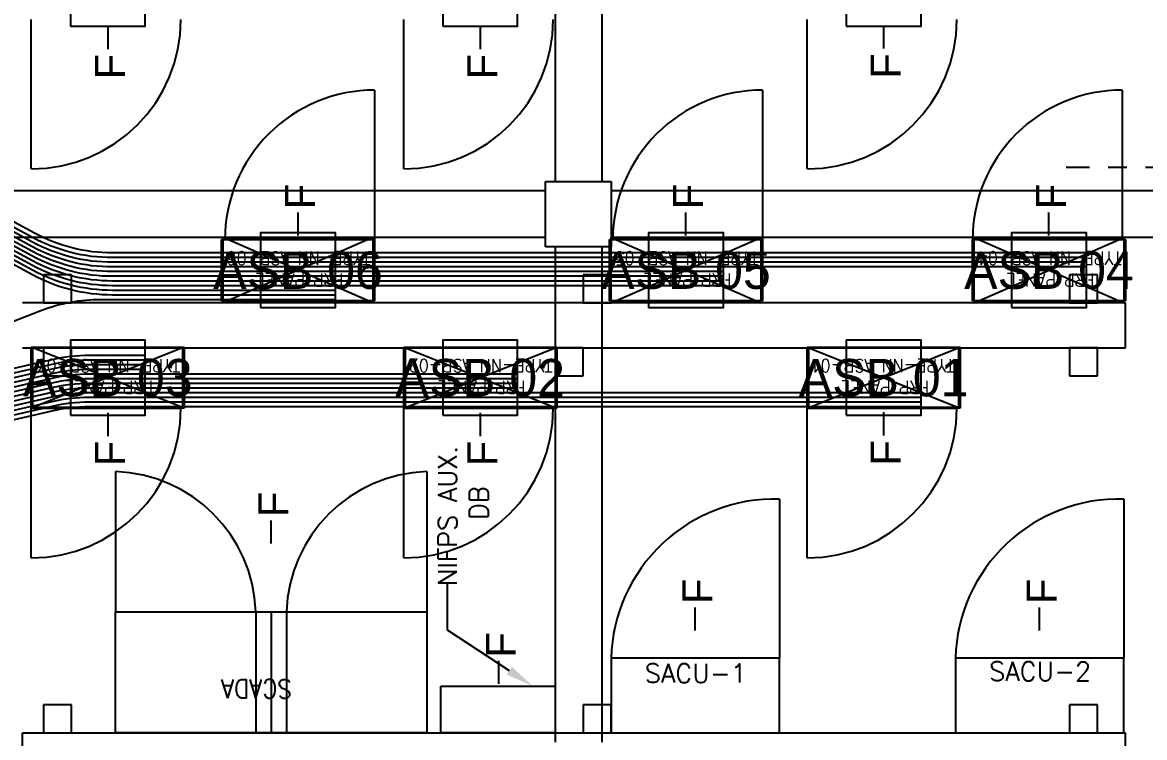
# Model space of a CAD drawing. Header units: metres. Extents: x 529982 to 530436, y 2674144 to 2674502.
# Drawn here: x 530199.18 to 530205.18, y 2674290.22 to 2674294.05 of the extents above; entities that cross this region are included whole.
import ezdxf
from ezdxf.enums import TextEntityAlignment as Align

# ---------------------------------------------------------------- set-up
doc = ezdxf.new("R2010")
doc.units = ezdxf.units.M
for name, pattern in [('CENTER', [2, 1.25, -0.25, 0.25, -0.25]), ('DASHED', [0.75, 0.5, -0.25]), ('HIDDEN', [0.375, 0.25, -0.125])]:
    doc.linetypes.add(name, pattern=pattern)
for name, color, linetype in [('1', 5, 'Continuous'), ('IDT', 7, 'Continuous'), ('LT Cable(AG) INV to LT Panel BL-15', 2, 'Continuous')]:
    doc.layers.add(name, color=color, linetype=linetype)
doc.styles.add('Arial', font='arial.ttf')
doc.styles.add('RomanS', font='romans.shx')
doc.styles.get("Standard").update_dxf_attribs({"font": 'Adani Regular.ttf'})

# ---------------------------------------------------------------- blocks, each defined once
blk = doc.blocks.new('ASB')
at = {"layer": '1', "color": 5}
blk.add_lwpolyline([(-0.2, -0.2), (0.2, -0.2), (0.2, 0.2), (-0.2, 0.2)], close=True, dxfattribs=at)
at = {"layer": '1', "color": 7}
blk.add_attdef('ID', text='', height=0.2, dxfattribs=at).set_placement((0, 0), align=Align.MIDDLE_CENTER)
blk = doc.blocks.new('IDT')
at = {"layer": 'IDT', "color": 8, "linetype": 'HIDDEN', "ltscale": 2.5}
for p, q in [((26.802, 15.2497), (26.802, 15.0097)), ((26.802, 12.9497), (26.802, 12.7097))]:
    blk.add_line(p, q, dxfattribs=at)
at = {"layer": 'IDT', "color": 8}
for p, q in [((32.6992, 15.2497), (32.6992, 15.0097)), ((29.602, 12.4101), (29.602, 15.0601)), ((29.852, 12.4101), (29.852, 15.0601)), ((32.6992, 15.0097), (26.802, 15.0097)), ((26.951, 15.0097), (26.951, 14.8597)), ((27.101, 15.0097), (26.951, 15.0097)), ((27.101, 14.8597), (27.101, 15.0097)), ((29.552, 15.0097), (29.552, 14.8597)), ((29.702, 15.0097), (29.552, 15.0097)), ((29.702, 14.8597), (29.702, 15.0097)), ((31.2873, 14.3618), (31.2873, 15.0097)), ((31.3698, 14.3618), (31.3698, 15.0097)), ((31.4523, 14.3618), (31.4523, 15.0097)), ((32.4369, 15.0097), (32.4369, 14.8597)), ((32.5869, 15.0097), (32.4369, 15.0097)), ((32.5869, 14.8597), (32.5869, 15.0097)), ((26.951, 14.8597), (27.101, 14.8597)), ((29.552, 14.8597), (29.702, 14.8597)), ((32.4369, 14.8597), (32.5869, 14.8597)), ((27.686, 13.2732), (28.504, 13.2732)), ((27.686, 12.9462), (27.686, 13.2732)), ((27.695, 12.9497), (27.695, 13.2697)), ((27.695, 13.2697), (28.495, 13.2697)), ((28.495, 13.2697), (27.695, 12.9497)), ((28.495, 12.9497), (27.695, 13.2697)), ((28.495, 13.2697), (28.495, 12.9497)), ((28.504, 13.2732), (28.504, 12.9462)), ((29.843, 13.2732), (30.661, 13.2732)), ((29.843, 12.9462), (29.843, 13.2732)), ((29.852, 12.9497), (29.852, 13.2697)), ((29.852, 13.2697), (30.652, 13.2697)), ((30.652, 13.2697), (29.852, 12.9497)), ((30.652, 12.9497), (29.852, 13.2697)), ((30.652, 13.2697), (30.652, 12.9497)), ((30.661, 13.2732), (30.661, 12.9462)), ((31.8339, 13.2732), (32.6519, 13.2732)), ((31.8339, 12.9462), (31.8339, 13.2732)), ((31.8429, 12.9497), (31.8429, 13.2697)), ((31.8429, 13.2697), (32.6429, 13.2697)), ((31.8429, 12.9497), (32.6429, 13.2697)), ((31.8429, 13.2697), (32.6429, 12.9497)), ((32.6429, 13.2697), (32.6429, 12.9497)), ((32.6519, 13.2732), (32.6519, 12.9462)), ((26.951, 13.0997), (26.951, 12.9497)), ((27.101, 13.0997), (26.951, 13.0997)), ((27.101, 12.9497), (27.101, 13.0997)), ((29.702, 13.0997), (29.702, 12.9497)), ((29.852, 13.0997), (29.702, 13.0997)), ((29.852, 12.9497), (29.852, 13.0997)), ((32.4369, 13.0997), (32.4369, 12.9497)), ((32.5869, 13.0997), (32.4369, 13.0997)), ((32.5869, 12.9497), (32.5869, 13.0997)), ((32.6992, 12.9497), (26.802, 12.9497)), ((26.951, 12.9497), (27.101, 12.9497)), ((28.504, 12.9462), (27.686, 12.9462)), ((28.495, 12.9497), (27.695, 12.9497)), ((29.702, 12.9497), (29.852, 12.9497)), ((30.661, 12.9462), (29.843, 12.9462)), ((30.652, 12.9497), (29.852, 12.9497)), ((32.6519, 12.9462), (31.8339, 12.9462)), ((32.6429, 12.9497), (31.8429, 12.9497)), ((32.4369, 12.9497), (32.5869, 12.9497)), ((26.802, 12.7097), (32.6992, 12.7097)), ((26.802, 12.6984), (27.62, 12.6984)), ((26.802, 12.3714), (26.802, 12.6984)), ((26.811, 12.3601), (26.811, 12.7097)), ((26.811, 12.7097), (27.611, 12.7097)), ((27.611, 12.7097), (26.811, 12.3601)), ((27.611, 12.3601), (26.811, 12.7097)), ((26.951, 12.7097), (26.951, 12.5597)), ((27.101, 12.7097), (26.951, 12.7097)), ((27.101, 12.5597), (27.101, 12.7097)), ((27.611, 12.7097), (27.611, 12.3601)), ((27.62, 12.6984), (27.62, 12.3714)), ((28.743, 12.6984), (29.561, 12.6984)), ((28.743, 12.3714), (28.743, 12.6984)), ((28.752, 12.3601), (28.752, 12.7097)), ((28.752, 12.7097), (29.552, 12.7097)), ((29.552, 12.7097), (28.752, 12.3601)), ((29.552, 12.3601), (28.752, 12.7097)), ((29.552, 12.7097), (29.552, 12.3601)), ((29.552, 12.7097), (29.552, 12.5597)), ((29.702, 12.7097), (29.552, 12.7097)), ((29.561, 12.6984), (29.561, 12.3714)), ((29.702, 12.5597), (29.702, 12.7097)), ((30.817, 12.6984), (31.635, 12.6984)), ((30.817, 12.3714), (30.817, 12.6984)), ((30.826, 12.3601), (30.826, 12.7097)), ((30.826, 12.7097), (31.626, 12.7097)), ((30.826, 12.3601), (31.626, 12.7097)), ((30.826, 12.7097), (31.626, 12.3601)), ((31.626, 12.7097), (31.626, 12.3601)), ((31.635, 12.6984), (31.635, 12.3714)), ((32.4369, 12.7097), (32.4369, 12.5597)), ((32.5869, 12.7097), (32.4369, 12.7097)), ((32.5869, 12.5597), (32.5869, 12.7097)), ((26.951, 12.5597), (27.101, 12.5597)), ((29.552, 12.5597), (29.702, 12.5597)), ((32.4369, 12.5597), (32.5869, 12.5597)), ((25.902, 12.3601), (29.552, 12.3601)), ((27.62, 12.3714), (26.802, 12.3714)), ((27.611, 12.3601), (26.811, 12.3601)), ((29.561, 12.3714), (28.743, 12.3714)), ((29.552, 12.3601), (28.752, 12.3601)), ((29.552, 12.0601), (29.552, 12.4101)), ((29.552, 12.4101), (29.902, 12.4101)), ((29.902, 12.4101), (29.902, 12.0601)), ((29.902, 12.3601), (33.552, 12.3601)), ((31.635, 12.3714), (30.817, 12.3714)), ((31.626, 12.3601), (30.826, 12.3601)), ((25.902, 12.1101), (29.552, 12.1101)), ((29.902, 12.0601), (29.552, 12.0601)), ((29.602, 9.4101), (29.602, 12.0601)), ((29.852, 9.4101), (29.852, 12.0601)), ((29.902, 12.1101), (33.552, 12.1101))]:
    blk.add_line(p, q, dxfattribs=at)
at = {"layer": 'IDT', "color": 7}
for p, q in [((27.711, 15.0097), (26.811, 15.0097)), ((26.811, 15.0097), (26.811, 14.6097)), ((27.711, 14.6097), (27.711, 15.0097)), ((29.552, 15.0097), (28.652, 15.0097)), ((28.652, 15.0097), (28.652, 14.6097)), ((29.552, 14.6097), (29.552, 15.0097)), ((29.852, 15.0097), (30.462, 15.0097)), ((29.852, 14.7597), (29.852, 15.0097)), ((30.462, 15.0097), (30.462, 14.7597)), ((30.5375, 15.0097), (32.202, 15.0097)), ((30.5375, 14.3618), (30.5375, 15.0097)), ((32.202, 15.0097), (32.202, 14.3618)), ((30.462, 14.7597), (29.852, 14.7597)), ((30.1529, 14.748), (30.1529, 14.6969)), ((30.1529, 14.6969), (30.1529, 14.6243)), ((26.811, 14.6097), (27.711, 14.6097)), ((28.652, 14.6097), (29.552, 14.6097)), ((27.261, 14.4621), (27.261, 14.4109)), ((29.102, 14.4621), (29.102, 14.4109)), ((27.261, 14.4109), (27.261, 14.3384)), ((29.102, 14.4109), (29.102, 14.3384)), ((32.202, 14.3618), (30.5375, 14.3618)), ((31.3698, 13.9969), (31.3698, 13.9457)), ((31.3698, 13.9457), (31.3698, 13.8732)), ((28.095, 13.3458), (28.095, 13.4183)), ((30.252, 13.3493), (30.252, 13.4218)), ((32.2429, 13.3493), (32.2429, 13.4218)), ((28.095, 13.2947), (28.095, 13.3458)), ((30.252, 13.2982), (30.252, 13.3493)), ((32.2429, 13.2982), (32.2429, 13.3493)), ((27.686, 13.2732), (28.504, 13.2732)), ((27.686, 12.9462), (27.686, 13.2732)), ((28.504, 13.2732), (28.504, 12.9462)), ((29.843, 13.2732), (30.661, 13.2732)), ((29.843, 12.9462), (29.843, 13.2732)), ((30.661, 13.2732), (30.661, 12.9462)), ((31.8339, 13.2732), (32.6519, 13.2732)), ((31.8339, 12.9462), (31.8339, 13.2732)), ((32.6519, 13.2732), (32.6519, 12.9462)), ((28.504, 12.9462), (27.686, 12.9462)), ((30.661, 12.9462), (29.843, 12.9462)), ((32.6519, 12.9462), (31.8339, 12.9462)), ((26.802, 12.6984), (27.62, 12.6984)), ((26.802, 12.3714), (26.802, 12.6984)), ((27.62, 12.6984), (27.62, 12.3714)), ((28.743, 12.6984), (29.561, 12.6984)), ((28.743, 12.3714), (28.743, 12.6984)), ((29.561, 12.6984), (29.561, 12.3714)), ((30.817, 12.6984), (31.635, 12.6984)), ((30.817, 12.3714), (30.817, 12.6984)), ((31.635, 12.6984), (31.635, 12.3714)), ((27.62, 12.3714), (26.802, 12.3714)), ((29.561, 12.3714), (28.743, 12.3714)), ((31.635, 12.3714), (30.817, 12.3714)), ((27.211, 12.3497), (27.211, 12.2985)), ((27.211, 12.2985), (27.211, 12.226)), ((29.152, 12.3497), (29.152, 12.2985)), ((29.152, 12.2985), (29.152, 12.226)), ((31.226, 12.3497), (31.226, 12.2985)), ((31.226, 12.2985), (31.226, 12.226)), ((28.095, 11.2767), (28.095, 11.3492)), ((30.252, 11.2802), (30.252, 11.3527)), ((32.2429, 11.2802), (32.2429, 11.3527)), ((30.252, 11.229), (30.252, 11.2802)), ((32.2429, 11.229), (32.2429, 11.2802)), ((28.095, 11.2255), (28.095, 11.2767))]:
    blk.add_line(p, q, dxfattribs=at)
at = {"layer": 'IDT', "color": 8, "linetype": 'ByBlock', "lineweight": -2, "ltscale": 0.1}
for p, q in [((30.096, 14.6774), (30.426, 14.4611)), ((30.426, 14.4611), (30.426, 14.2072))]:
    blk.add_line(p, q, dxfattribs=at)
at = {"layer": 'IDT', "color": 8, "linetype": 'DASHED', "ltscale": 5}
for p, q in [((26.811, 13.7589), (26.811, 14.6097)), ((26.811, 14.6097), (27.711, 14.6097)), ((28.652, 13.7589), (28.652, 14.6097)), ((28.652, 14.6097), (29.552, 14.6097)), ((30.5375, 13.6118), (30.5375, 14.3618)), ((32.202, 13.6118), (32.202, 14.3618)), ((28.504, 14.0732), (28.504, 13.2732)), ((30.661, 14.0732), (30.661, 13.2732)), ((32.6519, 14.0732), (32.6519, 13.2732)), ((30.5375, 13.6118), (30.5375, 13.6118)), ((32.202, 13.6118), (32.202, 13.6118)), ((28.4602, 13.2732), (27.704, 13.2732)), ((28.504, 13.2732), (28.4602, 13.2732)), ((30.6172, 13.2732), (29.861, 13.2732)), ((30.661, 13.2732), (30.6172, 13.2732)), ((32.6081, 13.2732), (31.8519, 13.2732)), ((32.6519, 13.2732), (32.6081, 13.2732)), ((26.82, 11.5714), (26.82, 12.3714)), ((26.82, 12.3714), (26.8639, 12.3714)), ((26.8639, 12.3714), (27.62, 12.3714)), ((28.743, 11.5714), (28.743, 12.3714)), ((28.743, 12.3714), (28.7869, 12.3714)), ((28.7869, 12.3714), (29.543, 12.3714)), ((30.817, 11.5714), (30.817, 12.3714)), ((30.817, 12.3714), (30.8609, 12.3714)), ((30.8609, 12.3714), (31.617, 12.3714)), ((28.504, 11.9932), (28.504, 11.1932)), ((30.661, 11.9932), (30.661, 11.1932)), ((32.6519, 11.9932), (32.6519, 11.1932))]:
    blk.add_line(p, q, dxfattribs=at)
at = {"layer": 'IDT', "color": 8, "linetype": 'CENTER', "ltscale": 0.1}
blk.add_line((12.5447, 11.9854), (27.1642, 11.9854), dxfattribs=at)
at = {"layer": 'IDT', "color": 8, "linetype": 'DASHED', "ltscale": 5}
for centre, radius, start, end in [((26.8361, 14.6339), 0.8753, 268.36148, 358.41918), ((28.6771, 14.6339), 0.8753, 268.36148, 358.41918), ((30.512, 14.3876), 0.7761, 271.87815, 358.10123), ((29.6994, 14.7411), 1.4413, 344.74337, 344.78968), ((32.2275, 14.3876), 0.7761, 181.89877, 268.12185), ((28.504, 13.2732), 0.8, 90, 180), ((30.661, 13.2732), 0.8, 90, 180), ((32.6519, 13.2732), 0.8, 90, 180), ((26.82, 12.3714), 0.8, 270, 0), ((28.743, 12.3714), 0.8, 270, 0), ((30.817, 12.3714), 0.8, 270, 0), ((28.504, 11.1932), 0.8, 90, 180), ((30.661, 11.1932), 0.8, 90, 180), ((32.6519, 11.1932), 0.8, 90, 180)]:
    blk.add_arc(centre, radius, start, end, dxfattribs=at)
at = {"layer": 'IDT', "color": 8, "ltscale": 0.1}
blk.add_solid([(30.0823, 14.6565), (29.9705, 14.7597), (30.1097, 14.6983)], dxfattribs=at)
at = {"layer": 'IDT', "color": 7, "style": 'RomanS', "width": 0.9}
for s, height, p in [('SCADA', 0.1, (31.2586, 14.724)), ('FRP PANEL', 0.07, (27.8518, 13.1269)), ('FRP PANEL', 0.07, (30.0088, 13.1269)), ('FRP PANEL', 0.07, (31.9997, 13.1269)), ('TYPE-NN ASB-01', 0.07, (27.7167, 13.0102)), ('TYPE-NN ASB-02', 0.07, (29.8647, 13.0102)), ('TYPE-NN ASB-03', 0.07, (31.8556, 13.0102)), ('FRP PANEL', 0.07, (26.9678, 12.5521)), ('FRP PANEL', 0.07, (28.9088, 12.5521)), ('FRP PANEL', 0.07, (30.9828, 12.5521)), ('TYPE-NN ASB-04', 0.07, (26.8222, 12.4354)), ('TYPE-NN ASB-05', 0.07, (28.7647, 12.4354)), ('TYPE-NN ASB-06', 0.07, (30.8387, 12.4354))]:
    blk.add_text(s, height=height, dxfattribs=at).set_placement(p)
at = {"layer": 'IDT', "color": 7, "ltscale": 0.1, "style": 'RomanS'}
for s, p in [('SACU-2', (27.5305, 14.7306)), ('SACU-1', (29.3715, 14.7409))]:
    blk.add_text(s, height=0.1, rotation=180, dxfattribs=at).set_placement(p)
at = {"layer": 'IDT', "color": 7, "style": 'Arial'}
for p in [(30.0617, 14.6072), (27.1698, 14.3212), (29.0108, 14.3212), (31.2786, 13.856), (28.0038, 13.5801), (30.1608, 13.5836), (32.1517, 13.5836), (27.1198, 12.2089), (29.0608, 12.2089), (31.1348, 12.2089), (28.0038, 11.511), (30.1608, 11.5145), (32.1517, 11.5145)]:
    blk.add_text('F', height=0.16, rotation=270, dxfattribs=at).set_placement(p)
at = {"layer": 'IDT', "color": 8, "style": 'RomanS'}
for s, p in [('NIFPS AUX.', (30.376, 14.2243)), (' DB', (30.2093, 13.9386))]:
    blk.add_text(s, height=0.1, rotation=270, dxfattribs=at).set_placement(p)

msp = doc.modelspace()

# ---------------------------------------------------------------- linework, layer by layer
at = {"layer": 'LT Cable(AG) INV to LT Panel BL-15'}
for points in [[(530204.8683, 2674292.8163), (530199.6615, 2674292.8163, -0.124685), (530199.2449, 2674292.9218), (530197.8772, 2674293.6622, 0.124685), (530197.4487, 2674293.7707), (530190.8333, 2674293.7707, 0.414214), (530189.9333, 2674292.8707), (530189.9333, 2674271.2157, 0.005867), (530189.9335, 2674271.1945), (530189.973, 2674269.5114, -0.005867), (530189.9733, 2674269.4902), (530189.9733, 2674262.4372, -0.414214), (530189.0733, 2674261.5372), (530146.9336, 2674261.5372, -0.414214), (530146.0336, 2674262.4372), (530146.0336, 2674262.6898)], [(530204.8683, 2674292.7913), (530199.6615, 2674292.7913, -0.124685), (530199.233, 2674292.8998), (530197.8709, 2674293.6372, 0.124685), (530197.4424, 2674293.7457), (530190.8583, 2674293.7457, 0.414214), (530189.9583, 2674292.8457), (530189.9583, 2674271.216, 0.005867), (530189.9585, 2674271.1948), (530189.998, 2674269.5117, -0.005867), (530189.9983, 2674269.4905), (530189.9983, 2674262.4122, -0.414214), (530189.0983, 2674261.5122), (530049.7576, 2674261.5122, -0.414214), (530048.8576, 2674262.4122), (530048.8576, 2674262.6898)], [(530204.8683, 2674292.7663), (530199.6615, 2674292.7663, -0.124685), (530199.233, 2674292.8748), (530197.8709, 2674293.6122, 0.124685), (530197.4424, 2674293.7207), (530190.8833, 2674293.7207, 0.414214), (530189.9833, 2674292.8207), (530189.9833, 2674271.2163, 0.005867), (530189.9835, 2674271.1951), (530190.023, 2674269.512, -0.005867), (530190.0233, 2674269.4908), (530190.0233, 2674232.3872, -0.414214), (530189.1233, 2674231.4872), (530146.9336, 2674231.4872, -0.414214), (530146.0336, 2674232.3872), (530146.0336, 2674232.6898)], [(530204.8683, 2674292.7413), (530199.6615, 2674292.7413, -0.124685), (530199.233, 2674292.8498), (530197.8709, 2674293.5872, 0.124685), (530197.4424, 2674293.6957), (530190.9083, 2674293.6957, 0.414214), (530190.0083, 2674292.7957), (530190.0083, 2674271.2165, 0.005867), (530190.0085, 2674271.1954), (530190.048, 2674269.5122, -0.005867), (530190.0483, 2674269.4911), (530190.0483, 2674232.3622, -0.414214), (530189.1483, 2674231.4622), (530049.7576, 2674231.4622, -0.414214), (530048.8576, 2674232.3622), (530048.8576, 2674232.6898)], [(530202.9273, 2674292.6913), (530199.6615, 2674292.6913, -0.124685), (530199.233, 2674292.7998), (530197.8709, 2674293.5372, 0.124685), (530197.4424, 2674293.6457), (530190.9583, 2674293.6457, 0.414214), (530190.0583, 2674292.7457), (530190.0583, 2674271.2171, 0.005867), (530190.0585, 2674271.196), (530190.098, 2674269.5128, -0.005867), (530190.0983, 2674269.4917), (530190.0983, 2674209.8122, -0.414214), (530189.1983, 2674208.9122), (530049.7576, 2674208.9122, -0.414214), (530048.8576, 2674209.8122), (530048.8576, 2674210.1898)], [(530202.9273, 2674292.7163), (530199.6615, 2674292.7163, -0.124685), (530199.233, 2674292.8248), (530197.8709, 2674293.5622, 0.124685), (530197.4424, 2674293.6707), (530190.9333, 2674293.6707, 0.414214), (530190.0333, 2674292.7707), (530190.0333, 2674271.2168, 0.005867), (530190.0335, 2674271.1957), (530190.073, 2674269.5125, -0.005867), (530190.0733, 2674269.4914), (530190.0733, 2674209.8372, -0.414214), (530189.1733, 2674208.9372), (530146.9336, 2674208.9372, -0.414214), (530146.0336, 2674209.8372), (530146.0336, 2674210.1898)], [(530202.9273, 2674292.6413), (530199.6615, 2674292.6413, -0.124685), (530199.233, 2674292.7498), (530197.8709, 2674293.4872, 0.124685), (530197.4424, 2674293.5957), (530191.0083, 2674293.5957, 0.414214), (530190.1083, 2674292.6957), (530190.1083, 2674271.2177, 0.005867), (530190.1085, 2674271.1966), (530190.148, 2674269.5134, -0.005867), (530190.1483, 2674269.4923), (530190.1483, 2674179.7622, -0.414214), (530189.2483, 2674178.8622), (530049.7576, 2674178.8622, -0.414214), (530048.8576, 2674179.7622), (530048.8576, 2674180.1898)], [(530202.9273, 2674292.6663), (530199.6615, 2674292.6663, -0.124685), (530199.233, 2674292.7748), (530197.8709, 2674293.5122, 0.124685), (530197.4424, 2674293.6207), (530190.9833, 2674293.6207, 0.414214), (530190.0833, 2674292.7207), (530190.0833, 2674271.2174, 0.005867), (530190.0835, 2674271.1963), (530190.123, 2674269.5131, -0.005867), (530190.1233, 2674269.492), (530190.1233, 2674179.7872, -0.414214), (530189.2233, 2674178.8872), (530146.9336, 2674178.8872, -0.414214), (530146.0336, 2674179.7872), (530146.0336, 2674180.1898)], [(530200.8533, 2674292.5913), (530199.6615, 2674292.5913, -0.124685), (530199.233, 2674292.6998), (530197.8709, 2674293.4372, 0.124685), (530197.4424, 2674293.5457), (530191.0583, 2674293.5457, 0.414214), (530190.1583, 2674292.6457), (530190.1583, 2674271.2183, 0.005867), (530190.1585, 2674271.1972), (530190.198, 2674269.514, -0.005867), (530190.1983, 2674269.4929), (530190.1983, 2674157.2122, -0.414214), (530189.2983, 2674156.3122), (530049.7576, 2674156.3122, -0.414214), (530048.8576, 2674157.2122), (530048.8576, 2674157.6898)], [(530200.8533, 2674292.6163), (530199.6615, 2674292.6163, -0.124685), (530199.233, 2674292.7248), (530197.8709, 2674293.4622, 0.124685), (530197.4424, 2674293.5707), (530191.0333, 2674293.5707, 0.414214), (530190.1333, 2674292.6707), (530190.1333, 2674271.218, 0.005867), (530190.1335, 2674271.1969), (530190.173, 2674269.5137, -0.005867), (530190.1733, 2674269.4926), (530190.1733, 2674157.2372, -0.414214), (530189.2733, 2674156.3372), (530146.9336, 2674156.3372, -0.414214), (530146.0336, 2674157.2372), (530146.0336, 2674157.6898)], [(530200.8533, 2674292.5663), (530199.6002, 2674292.5663, 0.091796), (530199.2779, 2674292.5066), (530197.8144, 2674291.9454, -0.091796), (530197.4921, 2674291.8857), (530193.6458, 2674291.8857, 0.414214), (530192.7458, 2674290.9857), (530192.7458, 2674271.2014, 0.016402), (530192.7477, 2674271.1424), (530192.8538, 2674269.5269, -0.016402), (530192.8558, 2674269.4679), (530192.8558, 2674157.1997, 0.414214), (530193.7558, 2674156.2997), (530368.501, 2674156.2997, 0.414214), (530369.401, 2674157.1997), (530369.401, 2674157.6898)]]:
    msp.add_lwpolyline(points, format="xyb", dxfattribs=at)
at = {"layer": 'LT Cable(AG) INV to LT Panel BL-15', "color": 5}
for points in [[(530199.8364, 2674292.2678), (530199.5383, 2674292.2678, 0.056466), (530199.337, 2674292.245), (530197.7621, 2674291.8835, -0.056466), (530197.5607, 2674291.8607), (530193.6708, 2674291.8607, 0.414214), (530192.7708, 2674290.9607), (530192.7708, 2674271.2022, 0.016402), (530192.7727, 2674271.1432), (530192.8788, 2674269.5278, -0.016402), (530192.8808, 2674269.4688), (530192.8808, 2674157.2247, 0.414214), (530193.7808, 2674156.3247), (530271.325, 2674156.3247, 0.414214), (530272.225, 2674157.2247), (530272.225, 2674157.6898)], [(530199.8364, 2674292.2428), (530199.5383, 2674292.2428, 0.056466), (530199.337, 2674292.22), (530197.7621, 2674291.8585, -0.056466), (530197.5607, 2674291.8357), (530193.6958, 2674291.8357, 0.414214), (530192.7958, 2674290.9357), (530192.7958, 2674271.2031, 0.016402), (530192.7977, 2674271.1441), (530192.9038, 2674269.5286, -0.016402), (530192.9058, 2674269.4696), (530192.9058, 2674157.2497, 0.414214), (530193.8058, 2674156.3497), (530206.541, 2674156.3497, 0.414214), (530207.441, 2674157.2497), (530207.441, 2674157.6898)], [(530199.8364, 2674292.2178), (530199.5383, 2674292.2178, 0.056466), (530199.337, 2674292.195), (530197.7621, 2674291.8335, -0.056466), (530197.5607, 2674291.8107), (530193.7208, 2674291.8107, 0.414214), (530192.8208, 2674290.9107), (530192.8208, 2674271.2039, 0.016402), (530192.8227, 2674271.1449), (530192.9288, 2674269.5294, -0.016402), (530192.9308, 2674269.4704), (530192.9308, 2674179.7747, 0.414214), (530193.8308, 2674178.8747), (530368.501, 2674178.8747, 0.414214), (530369.401, 2674179.7747), (530369.401, 2674180.1898)], [(530199.8364, 2674292.1928), (530199.5383, 2674292.1928, 0.056466), (530199.337, 2674292.17), (530197.7621, 2674291.8085, -0.056466), (530197.5607, 2674291.7857), (530193.7458, 2674291.7857, 0.414214), (530192.8458, 2674290.8857), (530192.8458, 2674271.2047, 0.016402), (530192.8477, 2674271.1457), (530192.9538, 2674269.5302, -0.016402), (530192.9558, 2674269.4712), (530192.9558, 2674179.7997, 0.414214), (530193.8558, 2674178.8997), (530271.325, 2674178.8997, 0.414214), (530272.225, 2674179.7997), (530272.225, 2674180.1898)], [(530201.8273, 2674292.1678), (530199.5383, 2674292.1678, 0.056466), (530199.337, 2674292.145), (530197.7621, 2674291.7835, -0.056466), (530197.5607, 2674291.7607), (530193.7708, 2674291.7607, 0.414214), (530192.8708, 2674290.8607), (530192.8708, 2674271.2055, 0.016402), (530192.8727, 2674271.1465), (530192.9788, 2674269.531, -0.016402), (530192.9808, 2674269.472), (530192.9808, 2674209.8247, 0.414214), (530193.8808, 2674208.9247), (530368.501, 2674208.9247, 0.414214), (530369.401, 2674209.8247), (530369.401, 2674210.1898)], [(530201.8273, 2674292.1428), (530199.5383, 2674292.1428, 0.056466), (530199.337, 2674292.12), (530197.7621, 2674291.7585, -0.056466), (530197.5607, 2674291.7357), (530193.7958, 2674291.7357, 0.414214), (530192.8958, 2674290.8357), (530192.8958, 2674271.2063, 0.016402), (530192.8977, 2674271.1473), (530193.0038, 2674269.5319, -0.016402), (530193.0058, 2674269.4729), (530193.0058, 2674209.8497, 0.414214), (530193.9058, 2674208.9497), (530271.325, 2674208.9497, 0.414214), (530272.225, 2674209.8497), (530272.225, 2674210.1898)], [(530201.8273, 2674292.1178), (530199.5383, 2674292.1178, 0.056466), (530199.337, 2674292.095), (530197.7621, 2674291.7335, -0.056466), (530197.5607, 2674291.7107), (530193.8208, 2674291.7107, 0.414214), (530192.9208, 2674290.8107), (530192.9208, 2674271.2072, 0.016402), (530192.9227, 2674271.1482), (530193.0288, 2674269.5327, -0.016402), (530193.0308, 2674269.4737), (530193.0308, 2674209.8747, 0.414214), (530193.9308, 2674208.9747), (530206.541, 2674208.9747, 0.414214), (530207.441, 2674209.8747), (530207.441, 2674210.1898)], [(530201.8273, 2674292.0928), (530199.5383, 2674292.0928, 0.056466), (530199.337, 2674292.07), (530197.7621, 2674291.7085, -0.056466), (530197.5607, 2674291.6857), (530193.8458, 2674291.6857, 0.414214), (530192.9458, 2674290.7857), (530192.9458, 2674271.208, 0.016402), (530192.9477, 2674271.149), (530193.0538, 2674269.5335, -0.016402), (530193.0558, 2674269.4745), (530193.0558, 2674232.3997, 0.414214), (530193.9558, 2674231.4997), (530368.501, 2674231.4997, 0.414214), (530369.401, 2674232.3997), (530369.401, 2674232.6898)], [(530203.9843, 2674292.0678), (530199.5383, 2674292.0678, 0.056466), (530199.337, 2674292.045), (530197.7621, 2674291.6835, -0.056466), (530197.5607, 2674291.6607), (530193.8708, 2674291.6607, 0.414214), (530192.9708, 2674290.7607), (530192.9708, 2674271.2088, 0.016402), (530192.9727, 2674271.1498), (530193.0788, 2674269.5343, -0.016402), (530193.0808, 2674269.4753), (530193.0808, 2674232.4247, 0.414214), (530193.9808, 2674231.5247), (530271.325, 2674231.5247, 0.414214), (530272.225, 2674232.4247), (530272.225, 2674232.6898)], [(530203.9843, 2674292.0428), (530199.5383, 2674292.0428, 0.056466), (530199.337, 2674292.02), (530197.7621, 2674291.6585, -0.056466), (530197.5607, 2674291.6357), (530193.8958, 2674291.6357, 0.414214), (530192.9958, 2674290.7357), (530192.9958, 2674271.2096, 0.016402), (530192.9977, 2674271.1506), (530193.1038, 2674269.5351, -0.016402), (530193.1058, 2674269.4761), (530193.1058, 2674262.4497, 0.414214), (530194.0058, 2674261.5497), (530368.501, 2674261.5497, 0.414214), (530369.401, 2674262.4497), (530369.401, 2674262.6898)], [(530203.9843, 2674292.0178), (530199.5383, 2674292.0178, 0.056466), (530199.337, 2674291.995), (530197.7621, 2674291.6335, -0.056466), (530197.5607, 2674291.6107), (530193.9208, 2674291.6107, 0.414214), (530193.0208, 2674290.7107), (530193.0208, 2674271.2104, 0.016402), (530193.0227, 2674271.1514), (530193.1288, 2674269.536, -0.016402), (530193.1308, 2674269.477), (530193.1308, 2674262.4747, 0.414214), (530194.0308, 2674261.5747), (530271.325, 2674261.5747, 0.414214), (530272.225, 2674262.4747), (530272.225, 2674262.6898)], [(530203.9843, 2674291.9928), (530199.5383, 2674291.9928, 0.056466), (530199.337, 2674291.97), (530197.7621, 2674291.6085, -0.056466), (530197.5607, 2674291.5857), (530193.9458, 2674291.5857, 0.414214), (530193.0458, 2674290.6857), (530193.0458, 2674271.2113, 0.016402), (530193.0477, 2674271.1523), (530193.1538, 2674269.5368, -0.016402), (530193.1558, 2674269.4778), (530193.1558, 2674262.4997, 0.414214), (530194.0558, 2674261.5997), (530206.541, 2674261.5997, 0.414214), (530207.441, 2674262.4997), (530207.441, 2674262.6898)]]:
    msp.add_lwpolyline(points, format="xyb", dxfattribs=at)

# ---------------------------------------------------------------- block references
at = {"layer": '1'}
for p, values in [((530199.6364, 2674294.2292), {'ID': 'ASB 09'}), ((530201.6273, 2674294.2292), {'ID': 'ASB 08'}), ((530203.7843, 2674294.2292), {'ID': 'ASB 07'}), ((530200.6533, 2674292.7239), {'ID': 'ASB 06'}), ((530202.7273, 2674292.724), {'ID': 'ASB 05'}), ((530204.6683, 2674292.724), {'ID': 'ASB 04'}), ((530199.6364, 2674292.1492), {'ID': 'ASB 03'}), ((530201.6273, 2674292.1492), {'ID': 'ASB 02'}), ((530203.7843, 2674292.1492), {'ID': 'ASB 01'})]:
    msp.add_blockref('ASB', p, dxfattribs=at).add_auto_attribs(values)
at = {"layer": 'IDT', "color": 8, "rotation": 180}
msp.add_blockref('IDT', (530231.8793, 2674305.2589), dxfattribs=at)

doc.saveas('drawing.dxf')
